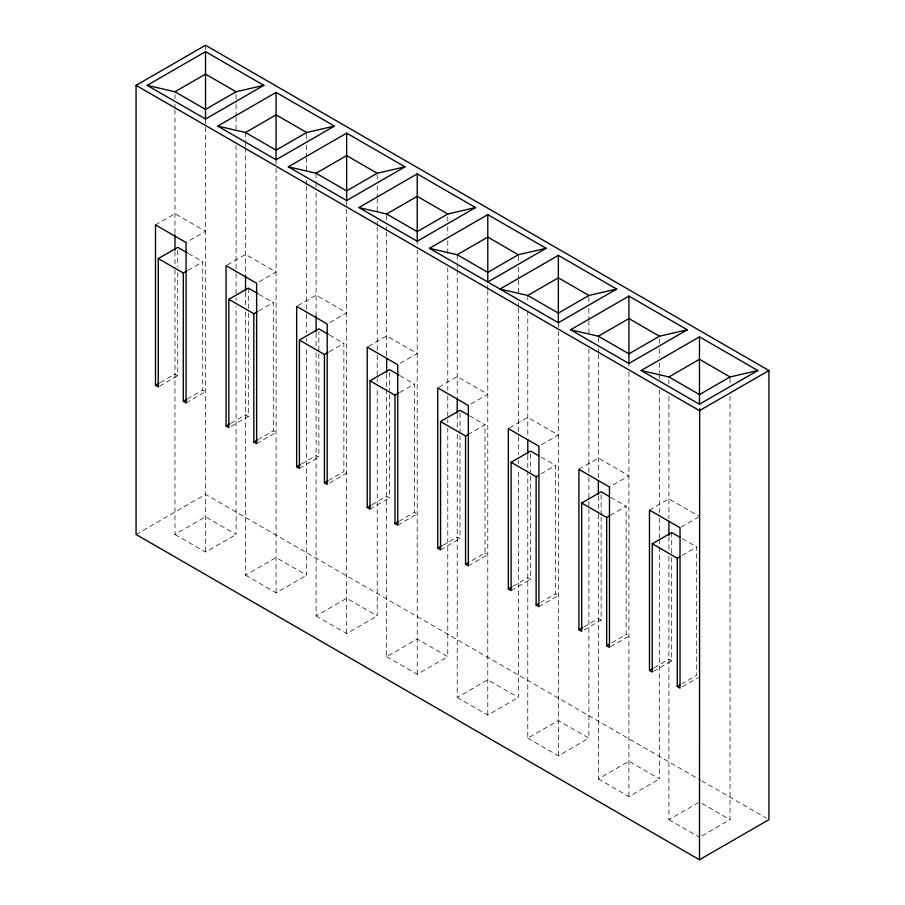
<?xml version="1.0" encoding="UTF-8"?>
<svg xmlns="http://www.w3.org/2000/svg" width="905" height="905" viewBox="0 0 905 905"><rect width="100%" height="100%" fill="white"/><g stroke="black" fill="none" stroke-linecap="round" stroke-linejoin="round"><path stroke-width="0.68" stroke-dasharray="4.53 3.39" d="M155.513 224.893L174.959 213.671L205.526 231.307L186.068 242.54M188.161 270.21L202.743 261.783L202.743 390.112L188.161 398.528M227.291 264.939L245.526 254.407L276.082 272.054L256.635 283.276M258.717 310.947L273.31 302.53L273.31 430.848L258.717 439.264M160.377 382.487L174.959 374.07L177.742 375.666L177.742 272.733M297.858 305.675L316.094 295.154L346.649 312.791L328.425 323.323M159.506 386.197L177.742 375.666M186.068 402.94L205.526 391.707L202.743 390.112M329.284 351.694L343.877 343.267L343.877 471.584L329.284 480.012M230.945 423.223L245.526 414.807L248.309 416.413L248.309 310.653M368.426 346.411L386.661 335.891L417.216 353.538L397.77 364.76M231.284 426.232L248.309 416.413M256.635 443.676L276.082 432.454L273.31 430.848M136.067 534.47L205.526 494.368L700.493 780.133M399.852 392.431L414.433 384.014L414.433 512.332L399.852 520.748M174.959 269.95L174.959 534.47L205.526 516.823L236.081 534.47L236.081 306.071M301.501 463.971L316.094 455.543L318.865 457.149L318.865 331.649M438.993 387.159L457.217 376.627L487.784 394.275L469.548 404.795M299.419 468.383L318.865 457.149M174.959 534.47L205.526 552.107L236.081 534.47M329.635 483.021L346.649 473.191L343.877 471.584M467.987 434.57L485.001 424.75L485.001 553.068L467.987 562.899M245.526 312.101L245.526 575.207L276.082 557.559L306.648 575.207L306.648 346.807M372.068 504.707L386.661 496.291L389.433 497.897L389.433 392.137M509.56 427.895L527.785 417.375L558.351 435.011L540.115 445.543M369.987 509.119L389.433 497.897M245.526 575.207L276.082 592.854L306.648 575.207M397.77 525.16L417.216 513.938L414.433 512.332M540.986 473.915L555.568 465.487L555.568 593.816L540.986 602.232M316.094 352.837L316.094 615.943L346.649 598.307L377.215 615.943L377.215 387.544M442.635 545.455L457.217 537.027L460 538.633L460 435.701M578.906 469.344L598.352 458.111L628.918 475.759L609.472 486.981M440.554 549.867L460 538.633M316.094 615.943L346.649 633.591L377.215 615.943M468.338 565.897L487.784 554.675L485.001 553.068M610.332 515.352L626.136 506.234L626.136 634.552L610.332 643.67M386.661 389.354L386.661 656.691L417.216 639.043L447.783 656.691L447.783 428.291M513.203 586.191L527.785 577.775L530.568 579.37L530.568 473.62M649.473 510.081L668.919 498.859L699.475 516.495M511.121 590.603L530.568 579.37M386.661 656.691L417.216 674.327L447.783 656.691M538.905 606.644L558.351 595.411L555.568 593.816M681.25 527.027L698.264 517.196M682.121 555.399L696.703 546.971L696.703 675.288L682.121 683.716M457.217 434.321L457.217 697.427L487.784 679.791L518.339 697.427L518.339 469.028M583.77 626.927L598.352 618.511L601.135 620.117L601.135 517.174M584.121 629.937L601.135 620.117M457.217 697.427L487.784 715.074L518.339 697.427M610.683 646.679L628.918 636.158L626.136 634.552M527.785 470.838L527.785 738.175L558.351 720.527L588.906 738.175L588.906 501.313M654.338 667.675L668.919 659.247L671.702 660.854L671.702 555.093M653.467 671.386L671.702 660.854M527.785 738.175L558.351 755.811L588.906 738.175M682.461 686.725L698.264 677.596M598.352 514.391L598.352 778.911L628.918 761.263L659.474 778.911L659.474 546.281M598.352 778.911L628.918 796.558L659.474 778.911M668.919 556.541L668.919 819.647L698.253 802.712M701.929 835.881L730.041 819.647L730.041 395.281M188.455 253.536L202.743 261.783M259.022 294.283L273.31 302.53M329.59 335.02L343.877 343.267M400.146 375.756L414.433 384.014M469.525 415.814L485.001 424.75M541.281 457.24L555.568 465.487M610.66 497.298L626.136 506.234M682.415 538.724L696.703 546.971M701.714 780.845L766.49 818.244M701.929 803.414L730.041 819.647M668.919 819.647L699.475 837.295M730.041 378.358L730.041 384.003M671.702 532.536L671.702 553.69M668.919 379.749L668.919 383.958M668.919 396.571L668.919 518.554M668.919 536.846L668.919 550.907M659.474 339.024L659.474 343.255M659.474 348.9L659.474 357.362M659.474 362.996L659.474 372.871M659.474 374.274L659.474 378.505M659.474 389.784L659.474 512.445M659.474 518.079L659.474 537.819M659.474 539.233L659.474 544.867M628.918 363.663L628.918 366.502M628.918 372.068L628.918 796.558M601.135 494.616L601.135 515.771M598.352 337.61L598.352 343.21M598.352 348.821L598.352 353.029M598.352 354.421L598.352 477.806M598.352 496.098L598.352 512.988M588.906 296.874L588.906 302.519M588.906 308.152L588.906 319.431M588.906 320.845L588.906 334.94M588.906 349.047L588.906 475.928M588.906 477.342L588.906 499.899M558.351 322.915L558.351 329.986M558.351 331.332L558.351 755.811M530.568 453.88L530.568 472.206M527.785 295.471L527.785 302.474M527.785 310.879L527.785 437.07M527.785 455.362L527.785 469.435M518.339 256.138L518.339 261.783M518.339 267.416L518.339 278.695M518.339 280.109L518.339 294.204M518.339 302.666L518.339 306.897M518.339 308.3L518.339 435.192M518.339 436.606L518.339 454.932M518.339 460.566L518.339 463.394M487.784 284.985L487.784 289.249M487.784 290.584L487.784 715.074M460 413.132L460 434.287M457.217 254.724L457.217 263.14M457.217 264.532L457.217 268.74M457.217 270.143L457.217 397.736M457.217 414.626L457.217 428.687M447.783 216.804L447.783 221.035M447.783 226.68L447.783 235.13M447.783 240.775L447.783 253.468M447.783 267.563L447.783 390.225M447.783 395.858L447.783 418.415M447.783 419.83L447.783 422.646M417.216 241.443L417.216 244.282M417.216 249.848L417.216 674.327M389.433 372.396L389.433 390.722M386.661 215.39L386.661 220.99M386.661 226.601L386.661 230.798M386.661 232.2L386.661 355.586M386.661 373.878L386.661 387.951M377.215 174.654L377.215 180.299M377.215 185.932L377.215 197.211M377.215 198.625L377.215 212.72M377.215 221.182L377.215 225.413M377.215 226.827L377.215 353.708M377.215 355.122L377.215 377.679M377.215 379.093L377.215 381.91M346.649 200.695L346.649 207.765M346.649 209.1L346.649 633.591M316.094 173.251L316.094 181.656M316.094 183.059L316.094 187.256M316.094 192.867L316.094 316.252M316.094 333.142L316.094 347.203M306.648 133.917L306.648 139.551M306.648 145.196L306.648 156.475M306.648 157.889L306.648 171.984M306.648 180.446L306.648 184.677M306.648 186.079L306.648 312.972M306.648 314.374L306.648 332.712M306.648 338.346L306.648 341.162M276.082 159.959L276.082 167.029M276.082 168.364L276.082 592.854M248.309 288.095L248.309 309.239M245.526 132.503L245.526 140.909M245.526 142.311L245.526 146.52M245.526 147.922L245.526 275.516M245.526 292.394L245.526 306.467M236.081 94.584L236.081 103.046M236.081 104.448L236.081 115.738M236.081 117.141L236.081 131.236M236.081 145.343L236.081 272.224M236.081 273.638L236.081 296.195M236.081 297.609L236.081 300.426M205.526 45.25L205.526 49.492M205.526 119.222L205.526 552.107M177.742 250.176L177.742 267.088M174.959 94.573L174.959 98.769M174.959 104.38L174.959 108.577M174.959 109.98L174.959 233.366M174.959 251.658L174.959 268.536"/><path stroke-width="1.36" d="M699.667 408.721L699.475 859.75L768.933 819.647L768.933 370.53L205.526 45.25L136.067 85.353L136.067 534.47L699.475 859.75M147.176 85.353L205.526 51.664L263.864 85.353L205.526 119.03L147.176 85.353L174.959 91.767L205.526 109.403L236.081 91.767L263.864 85.353M174.959 91.767L205.526 74.12L236.081 91.767M217.743 126.089L276.082 92.412L334.431 126.089L276.082 159.778L217.743 126.089L245.526 132.503L276.082 150.151L306.648 132.503L334.431 126.089M245.526 132.503L276.082 114.867L306.648 132.503M288.31 166.825L346.649 133.148L404.999 166.825L346.649 200.514L288.31 166.825L316.094 173.251L346.649 190.887L377.215 173.251L404.999 166.825M158.296 258.581L183.296 273.016L183.296 401.334L186.068 402.94L186.068 242.54L155.513 224.893L155.513 385.292L158.296 386.899L158.296 258.581L177.742 247.348L187.267 252.846M316.094 173.251L346.649 155.603L377.215 173.251M183.296 273.016L186.939 270.912M358.878 207.573L417.216 173.884L475.555 207.573L417.216 241.25L358.878 207.573L386.661 213.987L417.216 231.635L447.783 213.987L475.555 207.573M228.852 299.317L253.864 313.752L253.864 442.07L256.635 443.676L256.635 283.276L226.08 265.64L226.08 426.04L228.852 427.635L228.852 299.317L248.309 288.095L257.834 293.593M386.661 213.987L417.216 196.34L447.783 213.987M253.864 313.752L257.506 311.648M155.513 385.292L159.156 383.188M616.69 289.057L588.906 295.471L558.351 313.107L527.785 295.471L500.001 289.057L558.351 255.368L616.69 289.057L558.351 322.734L429.445 248.309L487.784 214.632L546.122 248.309L487.784 281.998L487.784 214.632M183.296 401.334L186.939 399.229M299.419 340.065L324.431 354.5L324.431 482.818L327.203 484.424L327.203 324.024L296.648 306.376L296.648 466.776L299.419 468.383L299.419 340.065L318.865 328.832L328.391 334.33M429.445 248.309L457.217 254.724L487.784 237.087L518.339 254.724L546.122 248.309M324.431 354.5L328.074 352.396M518.339 254.724L487.784 272.371L457.217 254.724M226.08 426.04L229.723 423.936M253.864 442.07L257.506 439.966M369.987 380.801L394.987 395.236L394.987 523.554L397.77 525.16L397.77 364.76L367.215 347.113L367.215 507.513L369.987 509.119L369.987 380.801L389.433 369.579L398.958 375.077M527.785 295.471L558.351 277.824L588.906 295.471M394.987 395.236L398.641 393.132M296.648 466.776L300.29 464.672M570.569 329.793L628.918 296.105L687.257 329.793L628.918 363.482L570.569 329.793L598.352 336.208L628.918 353.855L659.474 336.208L687.257 329.793M324.431 482.818L328.074 480.713M440.554 421.538L465.555 435.984L465.555 564.301L468.338 565.897L468.338 405.508L437.771 387.86L437.771 548.26L440.554 549.867L440.554 421.538L460 410.316L468.338 415.124M598.352 336.208L628.918 318.571L659.474 336.208M465.555 435.984L467.987 434.57M367.215 507.513L370.858 505.409M641.136 370.53L699.475 336.852L757.824 370.53L699.475 404.218L641.136 370.53L668.919 376.955L699.475 394.591L730.041 376.955L757.824 370.53M394.987 523.554L398.641 521.45M511.121 462.285L536.122 476.72L536.122 605.038L538.905 606.644L538.905 446.244L508.339 428.597L508.339 588.997L511.121 590.603L511.121 462.285L530.568 451.052L538.905 455.871M668.919 376.955L699.475 359.308L730.041 376.955M536.122 476.72L538.554 475.317M437.771 548.26L441.425 546.156M768.933 370.53L699.475 410.632L136.067 85.353M465.555 564.301L467.987 562.899M581.689 503.022L606.689 517.456L606.689 645.774L609.472 647.38L609.472 486.981L578.906 469.344L578.906 629.744L581.689 631.339L581.689 503.022L601.135 491.8L609.472 496.607M606.689 517.456L609.122 516.054M508.339 588.997L511.992 586.893M536.122 605.038L538.554 603.635M652.256 543.769L677.257 558.204L677.257 686.522L680.028 688.128L680.028 527.728L649.473 510.081L649.473 670.481L652.256 672.087L652.256 543.769L671.702 532.536L680.028 537.344M677.257 558.204L679.689 556.801M578.906 629.744L582.549 627.629M606.689 645.774L609.122 644.371M649.473 670.481L653.116 668.376M677.257 686.522L679.689 685.119M699.475 336.852L699.475 404.218M668.919 521.37L668.919 535.432M628.918 296.105L628.918 363.482M598.352 480.623L598.352 494.696M558.351 255.368L558.351 322.734M527.785 439.887L527.785 453.959M457.217 399.139L457.217 413.212M417.216 173.884L417.216 241.25M386.661 358.403L386.661 372.475M346.649 133.148L346.649 200.514M316.094 316.252L316.094 331.728M276.082 92.412L276.082 159.778M245.526 275.516L245.526 290.991M205.526 51.664L205.526 119.03M174.959 234.768L174.959 250.255"/></g></svg>
